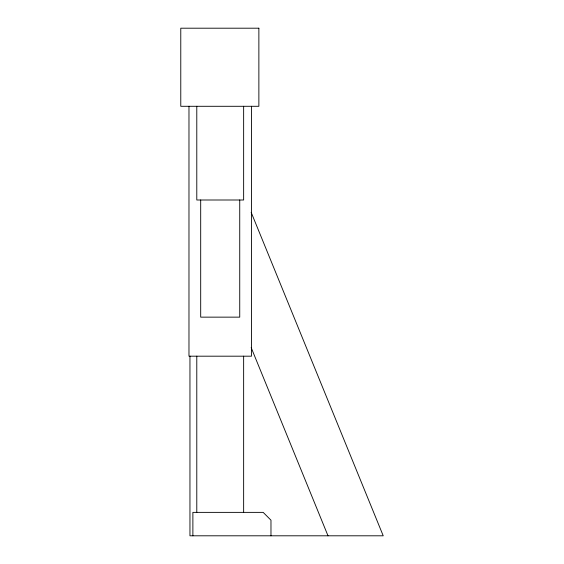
<?xml version="1.0" encoding="UTF-8"?>
<svg xmlns="http://www.w3.org/2000/svg" width="564" height="564" viewBox="0 0 564 564"><rect width="100%" height="100%" fill="white"/><g stroke="black" fill="none" stroke-linecap="round" stroke-linejoin="round"><path stroke-width="0.85" d="M251.163 212.325L383.224 535.8L189.955 535.8L189.955 356.166M251.163 347.579L328.008 535.8M270.974 535.8L270.974 520.184L263.162 512.373L192.881 512.373L192.881 535.8M251.452 106.293L251.452 356.187L188.975 356.187L188.975 106.293M243.641 106.293L243.641 200.001L196.787 200.001L196.787 106.293M243.641 356.187L243.641 512.373M239.735 200.001L239.735 317.144L200.692 317.144L200.692 200.001M196.787 356.187L196.787 512.373M258.869 28.2L180.776 28.2L180.776 106.293L258.869 106.293L258.869 28.2"/></g></svg>
